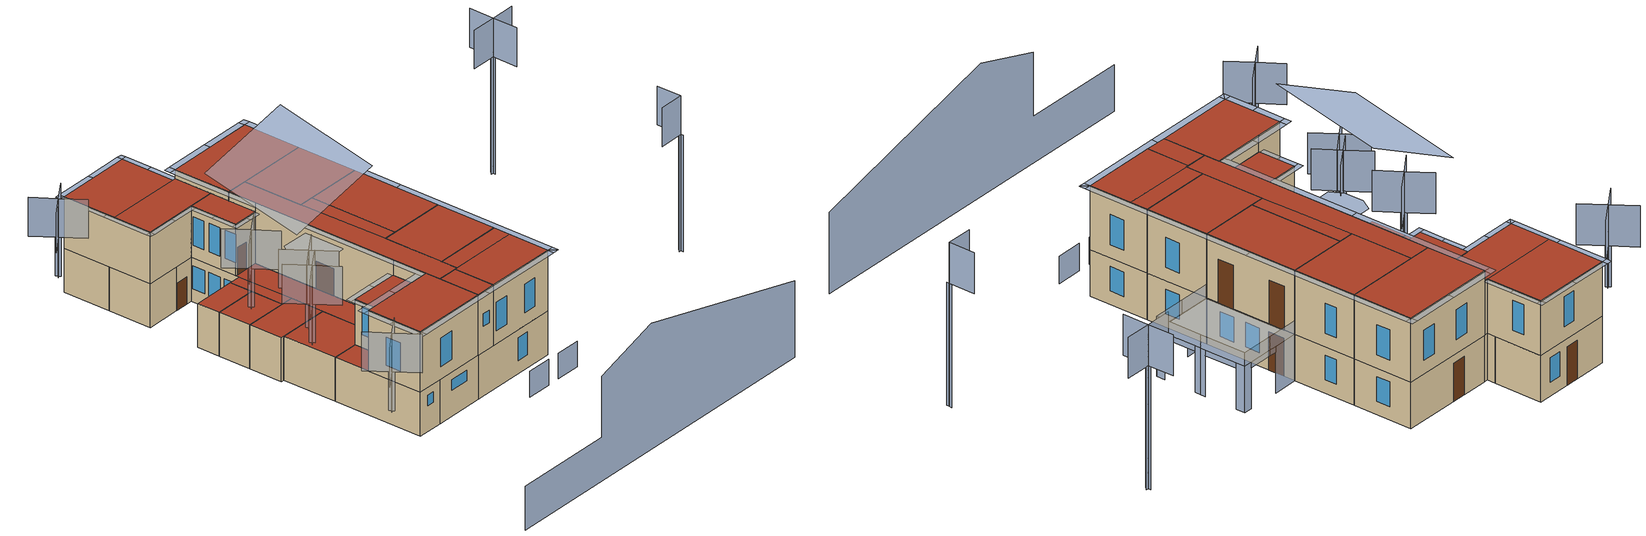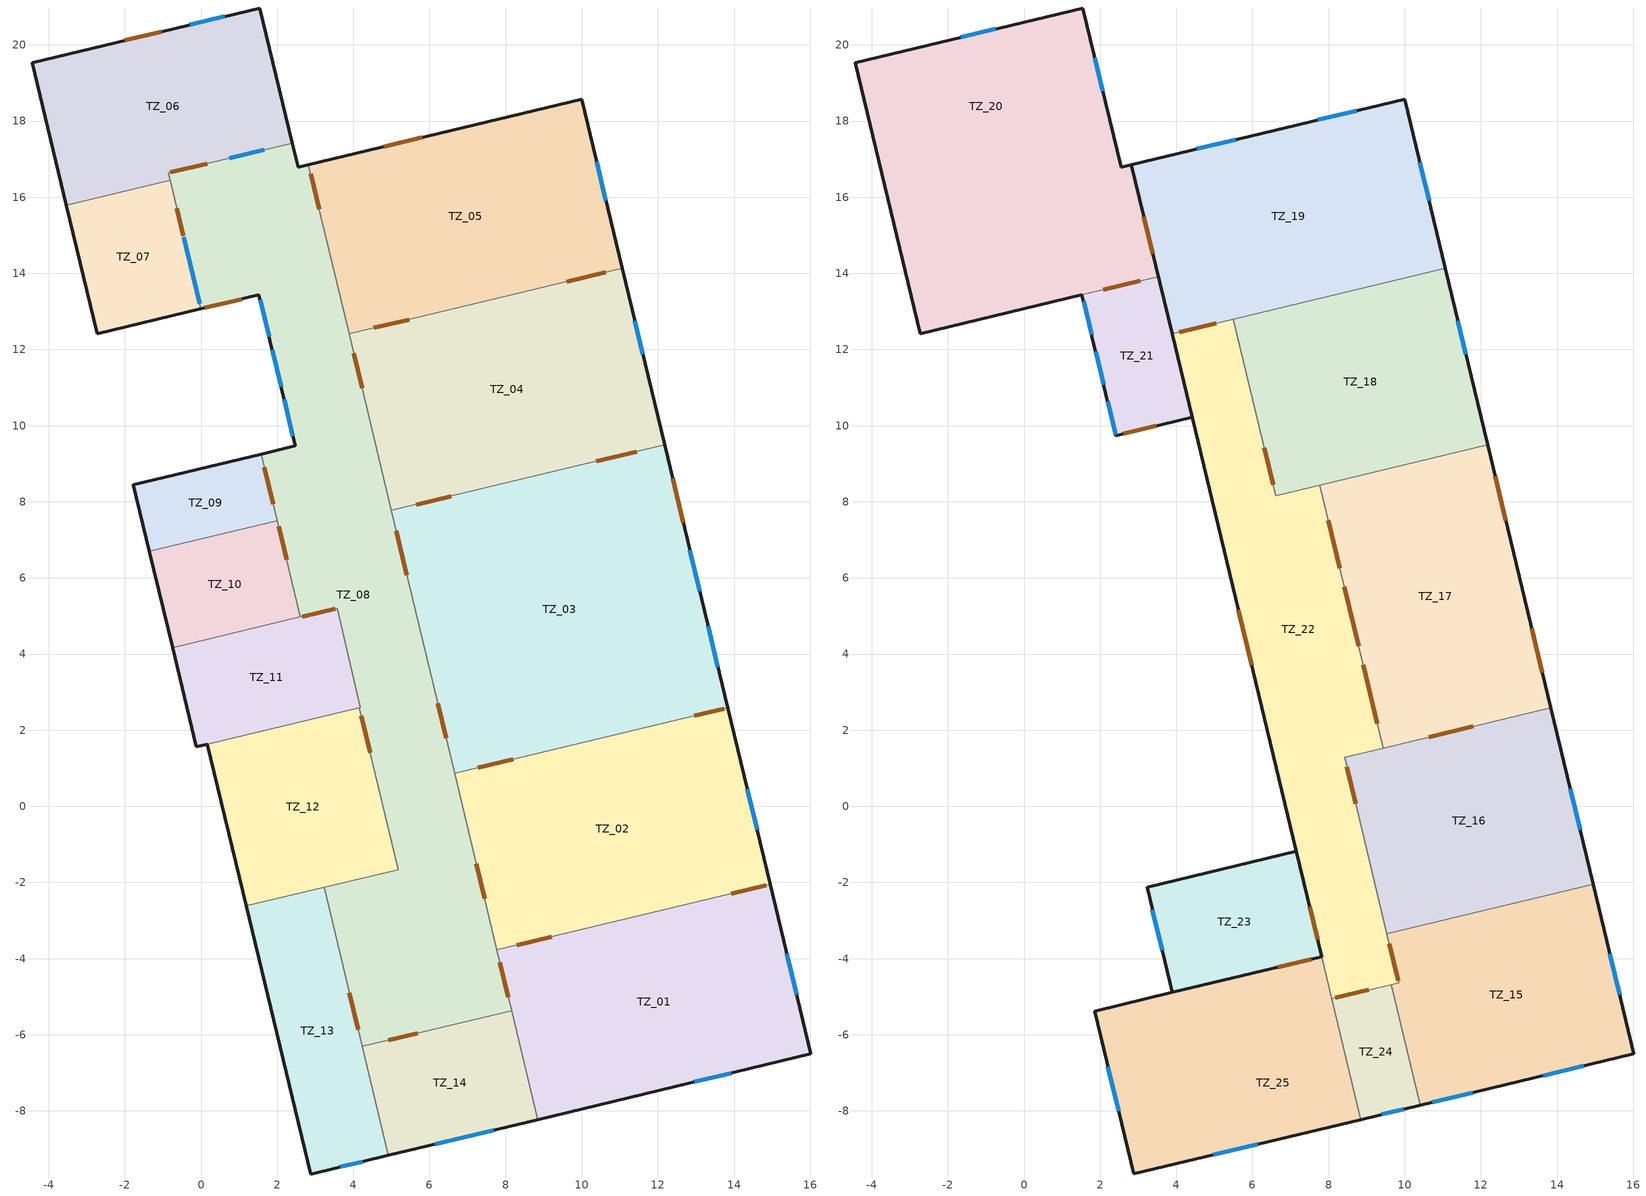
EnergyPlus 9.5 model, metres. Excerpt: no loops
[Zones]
TZ_01
 floor ground (GROUND_FLOOR_SLAB_1): 7.77,-3.77 14.95,-2.05 16.02,-6.5 8.84,-8.23 z0
 wall outside (FACADE): 8.84,-8.23 16.02,-6.5 14.95,-2.05 z0:3.4
 wall to TZ_02 (PARTITION_055M): 14.95,-2.05 7.77,-3.77 z0:3.4
 wall to TZ_14 (PARTITION_TILE_1): 8.15,-5.37 8.84,-8.23 z0:3.4
 wall to TZ_08 (PARTITION_055M): 7.77,-3.77 8.15,-5.37 z0:3.4
 window (VENT_OFFICES): 15.64,-4.95 15.39,-3.88 / 12.95,-7.24 13.93,-7 z1:2.8
 door inside (DOOR): 14.85,-2.07 13.93,-2.29 / 9.21,-3.43 8.29,-3.65 / 7.85,-4.09 8.07,-5.02 z0:2.1
TZ_02
 floor ground (GROUND_FLOOR_SLAB_1): 6.66,0.87 13.83,2.59 14.95,-2.05 7.77,-3.77 z0
 wall outside (FACADE): 14.95,-2.05 13.83,2.59 z0:3.4
 wall to TZ_03 (PARTITION_055M): 13.83,2.59 6.66,0.87 z0:3.4
 wall to TZ_08 (PARTITION_055M): 6.66,0.87 7.77,-3.77 z0:3.4
 window (VENT_OFFICES): 14.6,-0.62 14.35,0.45 z1:2.8
 door inside (DOOR): 8.19,1.24 7.27,1.01 / 13.74,2.57 12.96,2.38 / 7.23,-1.51 7.45,-2.43 z0:2.1
TZ_03
 floor ground (GROUND_FLOOR_SLAB_1): 5,7.77 12.18,9.49 13.83,2.59 6.66,0.87 z0
 wall outside (FACADE): 13.83,2.59 12.18,9.49 z0:3.4
 wall to TZ_04 (PARTITION_055M): 12.18,9.49 5,7.77 z0:3.4
 wall to TZ_08 (PARTITION_055M): 5,7.77 6.66,0.87 z0:3.4
 window (VENT_OFFICES): 13.58,3.66 13.32,4.73 / 13.1,5.65 12.84,6.72 z1:2.8
 door (DOOR): 12.67,7.45 12.39,8.62 z0:2.8
 door inside (DOOR): 6.58,8.15 5.65,7.93 / 11.45,9.32 10.38,9.06 / 6.21,2.71 6.44,1.79 / 5.13,7.24 5.41,6.07 z0:2.1
TZ_04
 floor ground (GROUND_FLOOR_SLAB_1): 3.89,12.41 11.06,14.13 12.18,9.49 5,7.77 z0
 wall outside (FACADE): 12.18,9.49 11.06,14.13 z0:3.4
 wall to TZ_05 (PARTITION_055M): 11.06,14.13 3.89,12.41 z0:3.4
 wall to TZ_08 (PARTITION_055M): 3.89,12.41 5,7.77 z0:3.4
 window (VENT_OFFICES): 11.6,11.88 11.39,12.75 z1:2.8
 door inside (DOOR): 5.46,12.79 4.54,12.56 / 10.63,14.03 9.6,13.78 / 4.01,11.9 4.23,10.98 z0:2.1
TZ_05
 floor ground (GROUND_FLOOR_SLAB_1): 2.82,16.85 10,18.58 11.06,14.13 3.89,12.41 z0
 wall outside (FACADE): 11.06,14.13 10,18.58 2.82,16.85 z0:3.4
 wall to TZ_08 (PARTITION_055M): 2.82,16.85 3.89,12.41 z0:3.4
 window (VENT_OFFICES): 10.64,15.91 10.39,16.93 z1:2.8
 door (DOOR): 5.81,17.57 4.79,17.33 z0:2.8
 door inside (DOOR): 2.88,16.61 3.1,15.69 z0:2.1
TZ_06
 floor ground (GROUND_FLOOR_SLAB_2): -4.44,19.53 1.54,20.97 2.4,17.42 -0.86,16.64 -0.81,16.44 -3.54,15.79 z0
 wall outside (FACADE): 2.4,17.42 1.54,20.97 -4.44,19.53 z0:3.4
 wall to TZ_08 (PARTITION_055M): -0.81,16.44 -0.86,16.64 2.4,17.42 z0:3.4
 wall to TZ_07 (PARTITION_055M): -3.54,15.79 -0.81,16.44 z0:3.4
 wall ground (WALL_TILE): -4.44,19.53 -3.54,15.79 z0:3.4
 window (VENT_OFFICES): 0.63,20.75 -0.3,20.53 z1:2.8
 window inside (VENT_OFFICES): 0.74,17.02 1.67,17.24 z1:2.8
 door (DOOR): -1.03,20.35 -2.01,20.12 z0:2.8
 door inside (DOOR): -0.81,16.65 0.16,16.88 z0:2.1
TZ_07
 floor ground (GROUND_FLOOR_SLAB_2): -3.54,15.79 -0.81,16.44 0,13.07 -2.73,12.41 z0
 wall outside (FACADE): -2.73,12.41 0,13.07 z0:3.4
 wall to TZ_08 (PARTITION_055M): 0,13.07 -0.81,16.44 z0:3.4
 wall ground (WALL_TILE): -3.54,15.79 -2.73,12.41 z0:3.4
 window inside (VENT_OFFICES): -0.04,13.19 -0.46,14.95 z1:2.8
 door inside (DOOR): -0.46,14.98 -0.64,15.71 z0:2.1
TZ_08
 floor ground (GROUND_FLOOR_SLAB_2): 3.23,-2.13 5.18,-1.66 4.16,2.59 4.19,2.6 3.58,5.21 2.61,4.97 1.58,9.25 2.47,9.47 1.52,13.43 0,13.07 -0.86,16.64 2.4,17.42 2.55,16.79 2.82,16.85 8.15,-5.37 4.24,-6.31 z0
 wall outside (FACADE): 2.82,16.85 2.55,16.79 2.4,17.42 / 0,13.07 1.52,13.43 2.47,9.47 1.58,9.25 z0:3.4
 wall to TZ_12 (PARTITION_TILE_1_INVER): 5.18,-1.66 3.23,-2.13 z0:3.4
 wall to TZ_11 (PARTITION_WC_1_INVER): 2.61,4.97 3.58,5.21 4.19,2.6 4.16,2.59 z0:3.4
 wall to TZ_14 (PARTITION_WC_1_INVER): 4.24,-6.31 8.15,-5.37 z0:3.4
 wall to TZ_13 (PARTITION_TILE_1_INVER): 3.23,-2.13 4.24,-6.31 z0:3.4
 wall to TZ_12 (PARTITION_WC_1_INVER): 4.16,2.59 5.18,-1.66 z0:3.4
 wall to TZ_10 (PARTITION_WC_1_INVER): 2,7.5 2.61,4.97 z0:3.4
 wall to TZ_09 (PARTITION_WC_1_INVER): 1.58,9.25 2,7.5 z0:3.4
 window (VENT_OFFICES): 2.18,10.69 2.41,9.72 / 1.87,12 2.1,11.02 / 1.55,13.31 1.79,12.34 z1:2.8
 door (DOOR): 0.09,13.09 1.06,13.33 z0:2.1
 door inside (DOOR): 4.92,-6.14 5.69,-5.96 / 2.66,4.99 3.53,5.2 / 3.9,-4.9 4.13,-5.87 / 4.21,2.38 4.44,1.4 / 2.03,7.36 2.24,6.48 / 1.66,8.91 1.89,7.94 z0:2.1
 roof outside (COURTYARD_SLAB): 4.41,10.22 2.41,9.74 2.47,9.47 3.58,5.21 4.19,2.6 4.16,2.59 5.18,-1.66 7.15,-1.19 z3.4; 3.58,5.21 2.47,9.47 1.58,9.25 2.61,4.97 z3.4
TZ_09
 floor ground (GROUND_FLOOR_SLAB_2): -1.78,8.45 1.58,9.25 2,7.5 -1.35,6.7 z0
 wall outside (FACADE): 1.58,9.25 -1.78,8.45 z0:3.4
 wall to TZ_10 (PARTITION_WC): -1.35,6.7 2,7.5 z0:3.4
 wall ground (WALL_TILE): -1.78,8.45 -1.35,6.7 z0:3.4
 roof outside (COURTYARD_SLAB): 1.58,9.25 -1.78,8.45 -1.35,6.7 2,7.5 z3.4
TZ_10
 floor ground (GROUND_FLOOR_SLAB_2): -1.35,6.7 2,7.5 2.61,4.97 -0.75,4.17 z0
 wall to TZ_11 (PARTITION_WC): -0.75,4.17 2.61,4.97 z0:3.4
 wall ground (WALL_TILE): -1.35,6.7 -0.75,4.17 z0:3.4
 roof outside (COURTYARD_SLAB): 2,7.5 -1.35,6.7 -0.75,4.17 2.61,4.97 z3.4
TZ_11
 floor ground (GROUND_FLOOR_SLAB_2): -0.75,4.17 3.58,5.21 4.19,2.6 -0.12,1.56 z0
 wall ground (WALL_TILE): -0.75,4.17 -0.12,1.56 0.17,1.63 z0:3.4
 wall to TZ_12 (PARTITION_WC): 0.17,1.63 4.16,2.59 z0:3.4
 roof outside (COURTYARD_SLAB): 3.58,5.21 -0.75,4.17 -0.12,1.56 4.19,2.6 z3.4
TZ_12
 floor ground (GROUND_FLOOR_SLAB_2): 0.17,1.63 4.16,2.59 5.18,-1.66 1.19,-2.62 z0
 wall to TZ_13 (PARTITION_WC): 1.19,-2.62 3.23,-2.13 z0:3.4
 wall ground (WALL_TILE): 0.17,1.63 1.19,-2.62 z0:3.4
 roof outside (COURTYARD_SLAB): 4.16,2.59 0.17,1.63 1.19,-2.62 5.18,-1.66 z3.4
TZ_13
 floor ground (GROUND_FLOOR_SLAB_2): 1.19,-2.62 3.23,-2.13 4.92,-9.17 2.88,-9.66 z0
 wall outside (FACADE): 2.88,-9.66 4.92,-9.17 z0:3.4
 wall to TZ_14 (PARTITION_WC): 4.92,-9.17 4.24,-6.31 z0:3.4
 wall ground (WALL_TILE): 1.19,-2.62 2.88,-9.66 z0:3.4
 window (VENT_OFFICES): 3.66,-9.47 4.24,-9.33 z2:2.8
 roof outside (COURTYARD_SLAB): 3.89,-4.89 3.23,-2.13 1.19,-2.62 1.85,-5.38 z3.4
TZ_14
 floor ground (GROUND_FLOOR_SLAB_2): 4.24,-6.31 8.15,-5.37 8.84,-8.23 4.92,-9.17 z0
 wall outside (FACADE): 4.92,-9.17 8.84,-8.23 z0:3.4
 window (VENT_OFFICES): 6.14,-8.87 7.69,-8.5 z2:2.8
TZ_15
 floor to TZ_01 (1_FLOOR_SLAB): 9.64,-4.68 9.84,-4.63 9.53,-3.35 14.95,-2.05 16.02,-6.5 10.41,-7.85 z3.4
 wall outside (FACADE): 10.41,-7.85 16.02,-6.5 14.95,-2.05 z3.4:8.1
 wall to TZ_22 (PARTITION_GYPSUM): 9.53,-3.35 9.84,-4.63 9.64,-4.68 z3.4:8.1
 wall to TZ_16 (PARTITION_055M): 14.95,-2.05 9.53,-3.35 z3.4:8.1
 wall to TZ_24 (PARTITION_TILE_1): 9.64,-4.68 10.41,-7.85 z3.4:8.1
 window (VENT_OFFICES): 15.64,-4.95 15.39,-3.88 / 13.63,-7.07 14.7,-6.82 / 10.72,-7.77 11.79,-7.52 z4.4:6.6
 door inside (DOOR): 9.59,-3.61 9.83,-4.58 z3.4:5.5
 roof outside (ROOF): 15.26,-3.33 14.95,-2.05 9.53,-3.35 9.84,-4.63 z8.1; 15.26,-3.33 9.64,-4.68 10.41,-7.85 16.02,-6.5 z8.1
TZ_16
 floor to TZ_02 (1_FLOOR_SLAB): 8.42,1.29 13.83,2.59 14.95,-2.05 9.53,-3.35 z3.4
 wall outside (FACADE): 14.95,-2.05 13.83,2.59 z3.4:8.1
 wall to TZ_22 (PARTITION_055M): 9.43,1.53 8.42,1.29 z3.4:8.1
 wall to TZ_17 (PARTITION_055M): 13.83,2.59 9.43,1.53 z3.4:8.1
 wall to TZ_22 (PARTITION_GYPSUM): 8.42,1.29 9.53,-3.35 z3.4:8.1
 window (VENT_OFFICES): 14.6,-0.61 14.34,0.46 z4.4:6.6
 door inside (DOOR): 11.79,2.1 10.62,1.82 / 8.48,1.05 8.71,0.07 z3.4:5.5
 roof outside (ROOF): 13.83,2.59 8.42,1.29 9.53,-3.35 14.95,-2.05 z8.1
TZ_17
 floor to TZ_03 (1_FLOOR_SLAB): 7.77,8.44 12.18,9.49 13.83,2.59 9.43,1.53 z3.4
 wall outside (FACADE): 13.83,2.59 12.18,9.49 z3.4:8.1
 wall to TZ_18 (PARTITION_055M): 12.18,9.49 7.77,8.44 z3.4:8.1
 wall to TZ_22 (PARTITION_055M): 7.77,8.44 9.43,1.53 z3.4:8.1
 door (DOOR): 12.65,7.5 12.37,8.67 / 13.61,3.51 13.33,4.68 z3.4:6.6
 door inside (DOOR): 8.9,3.72 9.28,2.16 / 8.41,5.76 8.79,4.21 / 7.99,7.51 8.3,6.25 z3.4:8
 roof outside (ROOF): 12.18,9.49 7.77,8.44 9.43,1.53 13.83,2.59 z8.1
TZ_18
 floor to TZ_04 (1_FLOOR_SLAB): 5.5,12.8 11.06,14.13 12.18,9.49 6.61,8.16 z3.4
 wall outside (FACADE): 12.18,9.49 11.06,14.13 z3.4:8.1
 wall to TZ_19 (PARTITION_055M): 11.06,14.13 5.5,12.8 z3.4:8.1
 wall to TZ_22 (PARTITION_055M): 5.5,12.8 6.61,8.16 7.77,8.44 z3.4:8.1
 window (VENT_OFFICES): 11.6,11.88 11.39,12.75 z4.4:6.6
 door inside (DOOR): 6.31,9.42 6.54,8.45 z3.4:5.5
 roof outside (ROOF): 11.06,14.13 5.5,12.8 6.61,8.16 12.18,9.49 z8.1
TZ_19
 floor to TZ_05 (1_FLOOR_SLAB): 2.82,16.85 10,18.58 11.06,14.13 3.89,12.41 z3.4
 wall outside (FACADE): 11.06,14.13 10,18.58 2.82,16.85 z3.4:8.1; 2.82,16.85 3.89,12.41 z7.4:8.1
 wall to TZ_22 (PARTITION_055M): 3.89,12.41 5.5,12.8 z3.4:8.1
 wall to TZ_21 (PARTITION_GYPSUM): 3.52,13.92 3.89,12.41 z3.4:7.4
 wall to TZ_20 (PARTITION_055M): 2.82,16.85 3.52,13.92 z3.4:7.4
 window (VENT_OFFICES): 10.64,15.9 10.39,16.92 / 5.56,17.51 4.54,17.27 / 8.73,18.27 7.71,18.03 z4.4:6.6
 door inside (DOOR): 4.08,12.46 5.05,12.69 / 3.15,15.49 3.38,14.52 z3.4:5.5
 roof outside (ROOF): 10,18.58 2.82,16.85 3.89,12.41 11.06,14.13 z8.1
TZ_20
 floor to TZ_06 (1_FLOOR_WC): -4.44,19.53 1.54,20.97 2.4,17.42 -0.86,16.64 -0.81,16.44 -3.54,15.79 z3.4
 floor to TZ_07 (1_FLOOR_WC): -3.54,15.79 -0.81,16.44 0,13.07 -2.73,12.41 z3.4
 floor to TZ_08 (1_FLOOR_SLAB): -0.86,16.64 2.4,17.42 2.55,16.79 2.82,16.85 3.52,13.92 0,13.07 z3.4
 wall outside (FACADE): 2.82,16.85 2.55,16.79 1.54,20.97 -4.44,19.53 -2.73,12.41 1.52,13.43 z3.4:7.4
 wall to TZ_21 (PARTITION_GYPSUM): 1.52,13.43 3.52,13.92 z3.4:7.4
 window (VENT_OFFICES): 2.07,18.78 1.86,19.66 / -0.74,20.42 -1.67,20.2 z4.4:6.6
 door inside (DOOR): 2.09,13.57 3.06,13.8 z3.4:5.5
 roof outside (ROOF): 2.82,16.85 -3.43,15.35 -2.73,12.41 3.52,13.92 z7.4; 1.54,20.97 -4.44,19.53 -3.43,15.35 2.55,16.79 z7.4
TZ_21
 floor to TZ_08 (1_FLOOR_SLAB): 1.52,13.43 3.52,13.92 4.41,10.22 2.41,9.74 z3.4
 wall outside (FACADE): 1.52,13.43 2.41,9.74 4.41,10.22 z3.4:7.4
 wall to TZ_22 (PARTITION_GYPSUM): 4.41,10.22 3.89,12.41 z3.4:7.4
 window (VENT_OFFICES): 2.19,10.63 2.4,9.76 / 1.88,11.95 2.09,11.07 / 1.56,13.26 1.77,12.38 z4.4:6.6
 door (DOOR): 2.6,9.79 3.48,10 z3.4:5.5
 roof outside (ROOF): 3.52,13.92 1.52,13.43 2.41,9.74 4.41,10.22 z7.4
TZ_22
 floor to TZ_04 (1_FLOOR_SLAB): 3.89,12.41 5.5,12.8 6.61,8.16 5,7.77 z3.4
 floor to TZ_03 (1_FLOOR_SLAB): 5,7.77 7.77,8.44 9.43,1.53 6.66,0.87 z3.4
 floor to TZ_02 (1_FLOOR_SLAB): 6.66,0.87 8.42,1.29 9.53,-3.35 7.77,-3.77 z3.4
 floor to TZ_01 (1_FLOOR_SLAB): 7.77,-3.77 9.53,-3.35 9.84,-4.63 8.08,-5.06 z3.4
 wall outside (FACADE): 7.15,-1.19 7.81,-3.95 z6.9:8.1; 3.89,12.41 4.41,10.22 z7.4:8.1; 4.41,10.22 7.15,-1.19 z3.4:8.1
 wall to TZ_24 (PARTITION_TILE_1): 8.08,-5.06 9.64,-4.68 z3.4:8.1
 wall to TZ_25 (PARTITION_055M): 7.81,-3.95 8.08,-5.06 z3.4:8.1
 wall to TZ_23 (PARTITION_055M): 7.15,-1.19 7.81,-3.95 z3.4:6.9
 door inside (DOOR): 8.18,-5.03 9.05,-4.82 / 7.5,-2.63 7.71,-3.51 z3.4:5.5
 door (DOOR): 5.63,5.16 5.98,3.71 z3.4:5.5
 roof outside (ROOF): 8.42,1.29 6.61,8.16 5.5,12.8 3.89,12.41 8.08,-5.06 9.84,-4.63 z8.1; 7.77,8.44 6.61,8.16 8.42,1.29 9.43,1.53 z8.1
TZ_23
 floor to TZ_08 (1_FLOOR_SLAB): 3.23,-2.13 7.15,-1.19 7.81,-3.95 3.89,-4.89 z3.4
 wall outside (PARTITION_GYPSUM): 7.15,-1.19 3.23,-2.13 3.89,-4.89 z3.4:6.9
 wall to TZ_25 (PARTITION_GYPSUM): 3.89,-4.89 7.81,-3.95 z3.4:6.9
 window (VENT_OFFICES): 3.37,-2.71 3.63,-3.78 z4.4:6.6
 door inside (DOOR): 6.67,-4.22 7.54,-4.01 z3.4:5.5
 roof outside (ROOF): 7.15,-1.19 3.23,-2.13 3.89,-4.89 7.81,-3.95 z6.9
TZ_24
 floor to TZ_01 (1_FLOOR_SLAB): 8.08,-5.06 9.64,-4.68 10.41,-7.85 8.84,-8.23 z3.4
 wall outside (FACADE): 8.84,-8.23 10.41,-7.85 z3.4:8.1
 wall to TZ_25 (PARTITION_055M): 8.08,-5.06 8.84,-8.23 z3.4:8.1
 window (VENT_OFFICES): 9.39,-8.09 9.98,-7.95 z5.4:6.35
 roof outside (ROOF): 9.64,-4.68 8.08,-5.06 8.84,-8.23 10.41,-7.85 z8.1
TZ_25
 floor to TZ_08 (1_FLOOR_SLAB): 3.89,-4.89 7.81,-3.95 8.15,-5.37 4.24,-6.31 z3.4
 floor to TZ_13 (1_FLOOR_SLAB): 1.85,-5.38 3.89,-4.89 4.92,-9.17 2.88,-9.66 z3.4
 floor to TZ_14 (1_FLOOR_SLAB): 4.24,-6.31 8.15,-5.37 8.84,-8.23 4.92,-9.17 z3.4
 wall outside (FACADE): 3.89,-4.89 1.85,-5.38 2.88,-9.66 8.84,-8.23 z3.4:8.1; 7.81,-3.95 3.89,-4.89 z6.9:8.1
 window (VENT_OFFICES): 4.97,-9.15 6.14,-8.87 / 2.2,-6.84 2.48,-8 z4.4:6.6
 roof outside (ROOF): 7.81,-3.95 1.85,-5.38 2.88,-9.66 8.84,-8.23 z8.1
shading: 13.83,2.59 16.26,3.17 / 12.18,9.49 14.61,10.08 / 14.61,10.08 17.04,10.66 / 16.26,3.17 18.7,3.76 / 18.7,3.76 17.87,7.21 / 17.87,7.21 17.04,10.66 z3.4:4.4; 13.83,2.59 15.68,3.03 / 18.06,3.6 18.7,3.76 / 18.7,3.76 18.54,4.39 / 17.97,6.79 17.87,7.21 / 17.87,7.21 17.78,7.57 / 17.2,9.98 17.04,10.66 / 16.41,10.51 17.04,10.66 / 12.18,9.49 14.02,9.94 z0:3.4; 15.68,3.03 16.26,3.17 / 16.26,3.17 18.06,3.6 / 18.54,4.39 17.97,6.79 / 17.78,7.57 17.2,9.98 / 14.02,9.94 14.61,10.08 / 14.61,10.08 16.41,10.51 z3:3.4; -7.07,16.78 -6.93,16.93 / -7.08,17.06 -6.93,16.93 / -6.93,16.93 -6.8,17.08 / -6.93,16.93 -6.79,16.79 / -0.17,-10.51 -0.04,-10.36 / -0.19,-10.22 -0.04,-10.36 / -0.04,-10.36 0.1,-10.21 / -0.04,-10.36 0.11,-10.49 / 0.59,5.74 0.72,5.89 / 0.57,6.02 0.72,5.89 / 0.72,5.89 0.86,6.04 / 0.72,5.89 0.87,5.75 / 2,1.32 2.13,1.47 / 1.98,1.61 2.13,1.47 / 2.13,1.47 2.27,1.62 / 2.13,1.47 2.28,1.34 / 0.98,-0.37 1.12,-0.22 / 0.97,-0.09 1.12,-0.22 / 1.12,-0.22 1.25,-0.07 / 1.12,-0.22 1.27,-0.36 z3.4:6.4; -8.27,15.44 -6.93,16.93 / -8.42,18.27 -6.93,16.93 / -6.93,16.93 -5.6,18.41 / -6.93,16.93 -5.45,15.59 / -1.38,-11.84 -0.04,-10.36 / -1.52,-9.02 -0.04,-10.36 / -0.04,-10.36 1.3,-8.87 / -0.04,-10.36 1.45,-11.69 / -0.61,4.4 0.72,5.89 / -0.76,7.23 0.72,5.89 / 0.72,5.89 2.06,7.37 / 0.72,5.89 2.21,4.55 / 0.8,-0.01 2.13,1.47 / 0.65,2.81 2.13,1.47 / 2.13,1.47 3.47,2.96 / 2.13,1.47 3.62,0.13 / -0.22,-1.71 1.12,-0.22 / -0.37,1.11 1.12,-0.22 / 1.12,-0.22 2.46,1.26 / 1.12,-0.22 2.61,-1.56 z6.4:9.4; 31.27,-1.49 31.22,-1.3 / 31.22,-1.3 31.18,-1.1 / 31.22,-1.3 31.03,-1.35 / 27.53,14.06 27.49,14.26 / 27.68,14.31 27.49,14.26 / 27.49,14.26 27.44,14.45 / 27.49,14.26 27.29,14.21 z0:9; 31.22,-1.3 29.28,-1.77 / 31.22,-1.3 30.76,0.65 / 27.95,12.31 27.49,14.26 / 29.43,14.73 27.49,14.26 / 27.49,14.26 25.54,13.79 / 27.49,14.26 27.02,16.2 z9:12; 14.66,-9.4 16.6,-8.93 / 11.74,-10.1 13.68,-9.63 z0:2; 9.45,-8.08 2.88,-9.66 3,-10.14 9.56,-8.57 z8.1; 16.02,-6.5 9.45,-8.08 9.56,-8.57 16.13,-6.99 z8.1; 1.74,-4.89 1.25,-5.01 1.37,-5.49 1.85,-5.38 z8.1; 2.88,-9.66 2.39,-9.77 2.51,-10.26 z8.1; 2.88,-9.66 2.51,-10.26 3,-10.14 z8.1; 2.43,18.97 2.05,18.88 2.55,16.79 2.94,16.88 z7.4; 1.93,21.06 1.54,20.97 2.05,18.88 2.43,18.97 z7.4; 1.45,21.36 -1.54,20.64 -1.45,20.25 1.54,20.97 z7.4; -1.54,20.64 -4.53,19.92 -4.44,19.53 -1.45,20.25 z7.4; 1.84,21.45 1.45,21.36 1.54,20.97 1.93,21.06 z7.4; -4.44,19.53 -4.83,19.44 -3.97,15.88 -3.58,15.97 z7.4; -3.58,15.97 -3.97,15.88 -3.12,12.32 -2.73,12.41 z7.4; -4.53,19.92 -4.92,19.83 -4.83,19.44 -4.44,19.53 z7.4; -0.6,12.92 -2.73,12.41 -2.63,12.03 -0.51,12.54 z7.4; 1.52,13.43 -0.6,12.92 -0.51,12.54 1.62,13.05 z7.4; -2.73,12.41 -3.12,12.32 -3.02,11.93 z7.4; -2.73,12.41 -3.02,11.93 -2.63,12.03 z7.4; 2.01,11.39 1.62,11.3 2.02,9.65 2.41,9.74 z7.4; 1.62,13.05 1.23,12.95 1.62,11.3 2.01,11.39 z7.4; 4.41,10.22 3.41,9.98 3.5,9.59 4.51,9.83 z7.4; 3.41,9.98 2.02,9.65 2.11,9.26 3.5,9.59 z7.4; 13.49,6.15 13.01,6.04 16.02,-6.5 16.5,-6.39 z8.1; 10.48,18.69 10,18.58 13.01,6.04 13.49,6.15 z8.1; 5.1,-1.27 2.75,-1.83 2.84,-2.22 5.19,-1.66 z6.9; 3.56,-3.5 3.17,-3.59 3.51,-4.98 3.89,-4.89 z6.9; 3.23,-2.13 2.84,-2.22 3.17,-3.59 3.56,-3.5 z6.9; 7.06,-0.8 5.1,-1.27 5.19,-1.66 7.15,-1.19 z6.9; 17.04,10.66 12.18,9.49 13.83,2.59 18.7,3.76 z3.4; 16.62,-6.87 16.02,-6.5 16.13,-6.99 z8.1; 16.5,-6.39 16.02,-6.5 16.62,-6.87 z8.1; 5.42,6.02 3.19,5.49 2.87,4.5 3.22,3.05 3.95,2.32 6.18,2.85 z7.4; 9.88,19.06 6.29,18.2 6.41,17.71 10,18.58 z8.1; 6.29,18.2 2.7,17.34 2.82,16.85 6.41,17.71 z8.1; 13.97,-20.36,9.75 8.89,-21.58,8.1 8.89,-21.58,3.4 1,-23.48,3.4 1,-23.48,0 28.77,-16.81,0 28.77,-16.81,5.94; 10.37,19.18 9.88,19.06 10,18.58 10.48,18.69 z8.1; 2.82,16.85 2.33,16.74 4.83,6.34 5.32,6.45 z8.1; 5.32,6.45 4.83,6.34 7.33,-4.06 7.81,-3.95 z8.1; 2.7,17.34 2.22,17.22 2.33,16.74 2.82,16.85 z8.1; 4.47,-4.23 1.74,-4.89 1.85,-5.38 4.59,-4.72 z8.1; 7.21,-3.58 4.47,-4.23 4.59,-4.72 7.33,-4.06 z8.1; 1.85,-5.38 1.37,-5.49 1.88,-7.63 2.37,-7.52 z8.1; 2.37,-7.52 1.88,-7.63 2.39,-9.77 2.88,-9.66 z8.1; 0,0,12.1 0,10,12.1 6.32,10,15.1 6.32,0,15.1
[Building]
Building: North Axis {deg}=358.194; Terrain=Suburbs; Loads Convergence Tolerance Value {W}=0.04; Temperature Convergence Tolerance Value {deltaC}=0.4; Solar Distribution=FullExterior; Maximum Number of Warmup Days=25; Minimum Number of Warmup Days=6
[Site:Location]
Ntua Greece GRC NTUA_data WMO#=167160: Latitude {deg}=38.1655; Longitude {deg}=24.0113; Time Zone {hr}=2.5; Elevation {m}=26
[SizingPeriod:DesignDay] Day of Month=15; Humidity Condition Type=WetBulb; Barometric Pressure {Pa}=100953.1; Wind Direction {deg}=0; Rain Indicator=No; Snow Indicator=No
Name | Month | Day Type | Maximum Dry-Bulb Temperature {C} | Daily Dry-Bulb Temperature Range {deltaC} | Wetbulb or DewPoint at Maximum Dry-Bulb {C} | Wind Speed {m/s} | Daylight Saving Time Indicator | Solar Model Indicator | Sky Clearness
Summer Design Day in Untitled (01-01:31-12) Jul | 7 | SummerDesignDay | 40.8 | 11.8 | 22.5 | 0 | Yes | ASHRAEClearSky | 0.98
Summer Design Day in Untitled (01-01:31-12) Aug | 8 | SummerDesignDay | 38.2 | 11.2 | 21.3 | 0 | Yes | ASHRAEClearSky | 0.98
Summer Design Day in Untitled (01-01:31-12) Sep | 9 | SummerDesignDay | 35.1 | 11 | 20 | 0 | Yes | ASHRAEClearSky | 0.98
Winter Design Day in Untitled (01-01:31-12) | 1 | WinterDesignDay | 0.8 | 0 | 0.8 | 12.9 | No |  | 0
[Site:GroundTemperature:BuildingSurface]
15.107, 14.508, 15.491, 16.677, 19.883, 24.864, 26.752, 27.902, 25.509, 24.479, 16.629, 16.037
[Site:GroundTemperature:FCfactorMethod]
9.73, 11.26, 14.24, 17.06, 22.41, 25.22, 25.99, 24.57, 21.27, 17.17, 13.13, 10.46
[Site:GroundTemperature:Shallow]
14, 14, 14, 14, 14, 14, 14, 14, 14, 14, 14, 14
[Site:GroundTemperature:Deep]
14, 14, 14, 14, 14, 14, 14, 14, 14, 14, 14, 14
[Site:GroundReflectance]
0.2, 0.2, 0.2, 0.2, 0.2, 0.2, 0.2, 0.2, 0.2, 0.2, 0.2, 0.2
[Site:GroundReflectance:SnowModifier]
2, 2
[Material] Thermal Absorptance=0.9
Name | Roughness | Thickness {m} | Conductivity {W/m-K} | Density {kg/m3} | Specific Heat {J/kg-K} | Solar Absorptance | Visible Absorptance
CEMENT_MORTAR_0025M | Rough | 0.025 | 1.3 | 1900 | 1000 | 0.7 | 0.7
CEMENT_MORTAR_010M | Rough | 0.1 | 1.3 | 1900 | 1000 | 0.7 | 0.7
CEMENT_TILE_0015 | Rough | 0.015 | 1.3 | 1900 | 1000 | 0.7 | 0.7
CERAMIC_TILE_0008M | VerySmooth | 0.008 | 1.3 | 2300 | 840 | 0.7 | 0.7
CERAMIC_TILE_ROOF | Smooth | 0.015 | 1 | 2000 | 800 | 0.7 | 0.7
GEOTEXTILE_0003M | Smooth | 0.003 | 0.25 | 1200 | 1800 | 0.7 | 0.7
GYPSUM_BOAR_0018M | Smooth | 0.018 | 0.25 | 1000 | 1000 | 0.7 | 0.7
GYPSUM_BOAR_002M | Smooth | 0.02 | 0.25 | 1000 | 1000 | 0.7 | 0.7
INSULATION_003M | Smooth | 0.03 | 0.04 | 0.1 | 1000 | 0.7 | 0.7
INSULATION_006M | Smooth | 0.06 | 0.04 | 0.1 | 1000 | 0.7 | 0.7
LIMESTONE_SCHIST_055M | VerySmooth | 0.55 | 2 | 2500 | 1000 | 0.7 | 0.7
LIMESTONE_SCHIST_070M | VerySmooth | 0.7 | 2 | 2500 | 1000 | 0.7 | 0.7
MARBLE_TILE_0025 | VerySmooth | 0.025 | 3.5 | 2700 | 1000 | 0.7 | 0.7
WOODEN_PLANKING_005M | Smooth | 0.05 | 0.18 | 700 | 1600 | 0.7 | 0.7
WOOD_DOOR | Smooth | 0.03 | 0.18 | 700 | 1600 | 0.7 | 0.7
MAT_INTERNAL_MASS_TZ | Rough | 0.1 | 1.4 | 2100 | 840 | 0.6 | 0.6
[Material:AirGap]
Name | Thermal Resistance {m2-K/W}
AIR_GAP_002M | 0.17
AIR_GAP_024M; AIR_GAP_112M; AIR_GAP_ROOF_150M; AIR_GAP_ROOF_1_006M | 0.16
[WindowMaterial:SimpleGlazingSystem]
VENT_OFFICES: U-Factor {W/m2-K}=2.719; Solar Heat Gain Coefficient=0.661; Visible Transmittance=0.9
[Construction]
1_FLOOR_SLAB: WOODEN_PLANKING_005M, INSULATION_003M, AIR_GAP_024M, GYPSUM_BOAR_0018M
1_FLOOR_WC: CEMENT_TILE_0015, CEMENT_MORTAR_010M, INSULATION_003M, AIR_GAP_024M, GYPSUM_BOAR_0018M
COURTYARD_SLAB: MARBLE_TILE_0025, CEMENT_MORTAR_010M, GEOTEXTILE_0003M
DOOR: WOOD_DOOR
FACADE: CEMENT_MORTAR_0025M, LIMESTONE_SCHIST_070M, CEMENT_MORTAR_0025M
GROUND_FLOOR_SLAB_1: WOODEN_PLANKING_005M, AIR_GAP_112M, GEOTEXTILE_0003M
GROUND_FLOOR_SLAB_2: CEMENT_TILE_0015, CEMENT_MORTAR_010M, GEOTEXTILE_0003M
PARTITION_055M: CEMENT_MORTAR_0025M, LIMESTONE_SCHIST_055M, CEMENT_MORTAR_0025M
PARTITION_GYPSUM: CEMENT_MORTAR_0025M, GYPSUM_BOAR_0018M, GYPSUM_BOAR_0018M, AIR_GAP_002M, GYPSUM_BOAR_0018M, GYPSUM_BOAR_0018M, CEMENT_MORTAR_0025M
PARTITION_TILE_1: CEMENT_MORTAR_0025M, LIMESTONE_SCHIST_055M, CEMENT_MORTAR_0025M, CERAMIC_TILE_0008M
PARTITION_TILE_1_INVER: CERAMIC_TILE_0008M, CEMENT_MORTAR_0025M, LIMESTONE_SCHIST_055M, CEMENT_MORTAR_0025M
PARTITION_WC: CERAMIC_TILE_0008M, GYPSUM_BOAR_002M, GYPSUM_BOAR_002M, AIR_GAP_002M, GYPSUM_BOAR_002M, GYPSUM_BOAR_002M, CERAMIC_TILE_0008M
PARTITION_WC_1_INVER: CERAMIC_TILE_0008M, GYPSUM_BOAR_002M, GYPSUM_BOAR_002M, AIR_GAP_002M, GYPSUM_BOAR_002M, GYPSUM_BOAR_002M
ROOF: CERAMIC_TILE_ROOF, GEOTEXTILE_0003M, AIR_GAP_ROOF_1_006M, INSULATION_006M, AIR_GAP_ROOF_150M, GYPSUM_BOAR_0018M
VENT_OFFICES: VENT_OFFICES
WALL_TILE: LIMESTONE_SCHIST_070M, CEMENT_MORTAR_0025M, CERAMIC_TILE_0008M
CONSTR_INTERNAL_MASS_TZ: MAT_INTERNAL_MASS_TZ
[Zone]
TZ_01; TZ_02; TZ_03; TZ_04; TZ_05; TZ_06; TZ_07; TZ_08; TZ_09; TZ_10; TZ_11; TZ_12; TZ_13; TZ_14; TZ_15; TZ_16; TZ_17; TZ_18; TZ_19; TZ_20; TZ_21; TZ_22; TZ_23; TZ_24; TZ_25
[InternalMass] Construction=CONSTR_INTERNAL_MASS_TZ
Name | Zone or ZoneList | Surface Area {m2}
MASS_TZ1 | TZ_01 | 1
MASS_TZ2 | TZ_02 | 1
MASS_TZ3 | TZ_03 | 1
MASS_TZ4 | TZ_04 | 1
MASS_TZ5 | TZ_05 | 1
MASS_TZ6 | TZ_06 | 1
MASS_TZ7 | TZ_07 | 1
MASS_TZ8 | TZ_08 | 1
MASS_TZ9 | TZ_09 | 1
MASS_TZ10 | TZ_10 | 1
MASS_TZ11 | TZ_11 | 1
MASS_TZ12 | TZ_12 | 1
MASS_TZ13 | TZ_13 | 1
MASS_TZ14 | TZ_14 | 1
MASS_TZ15 | TZ_15 | 1
MASS_TZ16 | TZ_16 | 1
MASS_TZ17 | TZ_17 | 1
MASS_TZ18 | TZ_18 | 1
MASS_TZ19 | TZ_19 | 1
MASS_TZ20 | TZ_20 | 1
MASS_TZ21 | TZ_21 | 1
MASS_TZ22 | TZ_22 | 1
MASS_TZ23 | TZ_23 | 65
MASS_TZ24 | TZ_24 | 1
MASS_TZ25 | TZ_25 | 1
[ZoneInfiltration:EffectiveLeakageArea] Schedule=On; Stack Coefficient=0.000435; Wind Coefficient=0.000382
Name | Zone | Effective Air Leakage Area {cm2}
INFILTR_TZ1 | TZ_01 | 75
INFILTR_TZ2 | TZ_02 | 0.001
INFILTR_TZ3 | TZ_03 | 0.001
INFILTR_TZ4 | TZ_04 | 0.001
INFILTR_TZ5 | TZ_05 | 250
INFILTR_TZ6 | TZ_06 | 0.001
INFILTR_TZ7 | TZ_07 | 0.001
INFILTR_TZ8 | TZ_08 | 0.001
INFILTR_TZ9 | TZ_09 | 0.001
INFILTR_TZ10 | TZ_10 | 0.001
INFILTR_TZ11 | TZ_11 | 0.001
INFILTR_TZ12 | TZ_12 | 0.001
INFILTR_TZ13 | TZ_13 | 0.001
INFILTR_TZ14 | TZ_14 | 0.001
INFILTR_TZ15 | TZ_15 | 500
INFILTR_TZ16 | TZ_16 | 350
INFILTR_TZ17 | TZ_17 | 500
INFILTR_TZ18 | TZ_18 | 350
INFILTR_TZ19 | TZ_19 | 500
INFILTR_TZ20 | TZ_20 | 500
INFILTR_TZ21 | TZ_21 | 0.001
INFILTR_TZ22 | TZ_22 | 0.001
INFILTR_TZ23 | TZ_23 | 250
INFILTR_TZ24 | TZ_24 | 100
INFILTR_TZ25 | TZ_25 | 400
[Generator:Photovoltaic]
PVpanels: Surface=Pv_surface; Module Performance=15percentEffPVh83Area; Heat Transfer Integration Mode=Decoupled; Number of Series Strings in Parallel=14; Number of Modules in Series=3
[PhotovoltaicPerformance:Simple]
15percentEffPVh83Area: Fraction of Surface Area with Active Solar Cells=0.83; Conversion Efficiency Input Mode=Fixed; Value for Cell Efficiency if Fixed=0.158
[ElectricLoadCenter:Generators]
Generator List: Generator 1=PVpanels; Generator 1 Rated Electric Power Output {W}=10750; Generator 1 Availability Schedule=On 24/7
[ElectricLoadCenter:Distribution]
PV Electric Load Center: Generator List=Generator List; Generator Operation Scheme Type=Baseload; Generator Demand Limit Scheme Purchased Electric Demand Limit {W}=0; Electrical Buss Type=AlternatingCurrent
[ZoneControl:Thermostat] Control Type Schedule=Zone Control Type Sched HTG_and_CLG
Name | Zone or ZoneList | Control 1
TZ_08 Thermostat | TZ_08 | TZ_08 Dual SP
TZ_09 Thermostat | TZ_09 | TZ_09 Dual SP
TZ_10 Thermostat | TZ_10 | TZ_10 Dual SP
TZ_11 Thermostat | TZ_11 | TZ_11 Dual SP
TZ_12 Thermostat | TZ_12 | TZ_12 Dual SP
TZ_13 Thermostat | TZ_13 | TZ_13 Dual SP
TZ_14 Thermostat | TZ_14 | TZ_14 Dual SP
TZ_21 Thermostat | TZ_21 | TZ_21 Dual SP
TZ_22 Thermostat | TZ_22 | TZ_22 Dual SP
TZ_23 Thermostat | TZ_23 | TZ_23 Dual SP
TZ_24 Thermostat | TZ_24 | TZ_24 Dual SP
[ThermostatSetpoint:DualSetpoint] Heating Setpoint Temperature Schedule=HTG_Setpoint; Cooling Setpoint Temperature Schedule=CLG_Setpoint
TZ_08 Dual SP; TZ_09 Dual SP; TZ_10 Dual SP; TZ_11 Dual SP; TZ_12 Dual SP; TZ_13 Dual SP; TZ_14 Dual SP; TZ_21 Dual SP; TZ_22 Dual SP; TZ_23 Dual SP; TZ_24 Dual SP
[ExternalInterface:FunctionalMockupUnitExport:To:Schedule]
Name | Schedule | FMU Variable | Initial Value
 | TZ_01_Setpoint | Z01_T_Thermostat_sp | 20
 | TZ_02_Setpoint | Z02_T_Thermostat_sp | 20
 | TZ_03_Setpoint | Z03_T_Thermostat_sp | 20
 | TZ_16_Setpoint | Z16_T_Thermostat_sp | 20
 | TZ_15_Setpoint | Z15_T_Thermostat_sp | 20
 | TZ_25_Setpoint | Z25_T_Thermostat_sp | 20
 | TZ_17_Setpoint | Z17_T_Thermostat_sp | 20
 | TZ_04_Setpoint | Z04_T_Thermostat_sp | 20
 | TZ_05_Setpoint | Z05_T_Thermostat_sp | 20
 | heating_onoff_sp | Bd_Heating_onoff_sp | 1
 | cooling_onoff_sp | Bd_Cooling_onoff_sp | 1
 | TZ_06_Setpoint | Z06_T_Thermostat_sp | 20
 | TZ_07_Setpoint | Z07_T_Thermostat_sp | 20
 | TZ_18_Setpoint | Z18_T_Thermostat_sp | 20
 | TZ_19_Setpoint | Z19_T_Thermostat_sp | 20
 | TZ_20_Setpoint | Z20_T_Thermostat_sp | 20
[ZoneHVAC:IdealLoadsAirSystem] Availability Schedule=Off; Maximum Heating Supply Air Temperature {C}=50; Minimum Cooling Supply Air Temperature {C}=0; Maximum Heating Supply Air Humidity Ratio {kgWater/kgDryAir}=0.0156; Minimum Cooling Supply Air Humidity Ratio {kgWater/kgDryAir}=0.0077; Heating Limit=NoLimit; Maximum Heating Air Flow Rate {m3/s}=autosize; Cooling Limit=NoLimit; Maximum Cooling Air Flow Rate {m3/s}=autosize; Dehumidification Control Type=ConstantSensibleHeatRatio; Humidification Control Type=ConstantSupplyHumidityRatio
TZ_08 Ideal Loads Air System; TZ_09 Ideal Loads Air System; TZ_10 Ideal Loads Air System; TZ_11 Ideal Loads Air System; TZ_12 Ideal Loads Air System; TZ_13 Ideal Loads Air System; TZ_14 Ideal Loads Air System; TZ_21 Ideal Loads Air System; TZ_22 Ideal Loads Air System; TZ_23 Ideal Loads Air System; TZ_24 Ideal Loads Air System
[Zone equipment]
TZ_08: TZ_08 Ideal Loads Air System
TZ_09: TZ_09 Ideal Loads Air System
TZ_10: TZ_10 Ideal Loads Air System
TZ_11: TZ_11 Ideal Loads Air System
TZ_12: TZ_12 Ideal Loads Air System
TZ_13: TZ_13 Ideal Loads Air System
TZ_14: TZ_14 Ideal Loads Air System
TZ_21: TZ_21 Ideal Loads Air System
TZ_22: TZ_22 Ideal Loads Air System
TZ_23: TZ_23 Ideal Loads Air System
TZ_24: TZ_24 Ideal Loads Air System
[AvailabilityManager:Scheduled]
Name | Schedule
HW Boiler Loop Availability | heating_onoff_sp
CHW Chiller Loop Availability | cooling_onoff_sp
[SetpointManager:Scheduled] Control Variable=Temperature
Name | Schedule | Setpoint Node or NodeList
HW Boiler Loop Setpoint Manager | _HW flow setpoint temp: Always 70.0 C | HW Boiler Loop Setpoint Manager Node List
CHW Chiller Loop Setpoint Manager | _CHW flow setpoint temp: Always 7.0 C | CHW Chiller Loop Setpoint Manager Node List
[ExternalInterface:FunctionalMockupUnitExport:From:Variable]
Name | Output:Variable Index Key | Output:Variable | FMU Variable
 | Whole Building | Facility Total HVAC Electricity Demand Rate | Fa_Pw_HVAC
 | Whole Building | Facility Total Building Electricity Demand Rate | Bd_Pw_All
 | Whole Building | Facility Total Electricity Demand Rate | Fa_Pw_All
 | Whole Building | Facility Total Produced Electricity Rate | Fa_Pw_PV
 | Environment | Site Outdoor Air Drybulb Temperature | Ext_T
 | Environment | Site Direct Solar Radiation Rate per Area | Ext_Irr
 | EMS | FC_01sig | Z01_Fl_Fan_sp_out
 | EMS | FC_02sig | Z02_Fl_Fan_sp_out
 | EMS | FC_03sig | Z03_Fl_Fan_sp_out
 | EMS | FC_03_1_sig | Z03_Fl_Fan1_sp_out
 | EMS | FC_04sig | Z04_Fl_Fan_sp_out
 | EMS | FC_05sig | Z05_Fl_Fan_sp_out
 | EMS | FC_06sig | Z06_Fl_Fan_sp_out
 | EMS | FC_07sig | Z07_Fl_Fan_sp_out
 | EMS | FC_15sig | Z15_Fl_Fan_sp_out
 | EMS | FC_16sig | Z16_Fl_Fan_sp_out
 | EMS | FC_17sig | Z17_Fl_Fan_sp_out
 | EMS | FC_17_1_sig | Z17_Fl_Fan1_sp_out
 | EMS | FC_18sig | Z18_Fl_Fan_sp_out
 | EMS | FC_19sig | Z19_Fl_Fan_sp_out
 | EMS | FC_19_1_sig | Z19_Fl_Fan1_sp_out
 | EMS | FC_20sig | Z20_Fl_Fan_sp_out
 | EMS | FC_20_1_sig | Z20_Fl_Fan1_sp_out
 | EMS | FC_25sig | Z25_Fl_Fan_sp_out
 | EMS | FC_25_1_sig | Z25_Fl_Fan1_sp_out
[EnergyManagementSystem:Sensor] Output:Variable or Output:Meter=Schedule Value
Name | Output:Variable or Output:Meter Index Key
Heating_onoff | heating_onoff_sp
Cooling_onoff | cooling_onoff_sp
[EnergyManagementSystem:GlobalVariable]
FanFC_TZ01signal; FanFC_TZ02signal; FanFC_TZ03signal; FanFC_TZ03_1_signal; FanFC_TZ04signal; FanFC_TZ05signal; FanFC_TZ06signal; FanFC_TZ07signal; FanFC_TZ15signal; FanFC_TZ16signal; FanFC_TZ17signal; FanFC_TZ17_1_signal; FanFC_TZ18signal; FanFC_TZ19signal; FanFC_TZ19_1_signal; FanFC_TZ20signal; FanFC_TZ20_1_signal; FanFC_TZ25signal; FanFC_TZ25_1_signal
[EnergyManagementSystem:ProgramCallingManager]
HWloopcall: InsideHVACSystemIterationLoop; ControlstrategyFCU
[EnergyManagementSystem:OutputVariable] Type of Data in Variable=Averaged; Update Frequency=SystemTimeStep
Name | EMS Variable
FC_01sig | FanFC_TZ01signal
FC_02sig | FanFC_TZ02signal
FC_03sig | FanFC_TZ03signal
FC_03_1_sig | FanFC_TZ03_1_signal
FC_04sig | FanFC_TZ04signal
FC_05sig | FanFC_TZ05signal
FC_06sig | FanFC_TZ06signal
FC_07sig | FanFC_TZ07signal
FC_15sig | FanFC_TZ15signal
FC_16sig | FanFC_TZ16signal
FC_17sig | FanFC_TZ17signal
FC_17_1_sig | FanFC_TZ17_1_signal
FC_18sig | FanFC_TZ18signal
FC_19sig | FanFC_TZ19signal
FC_19_1_sig | FanFC_TZ19_1_signal
FC_20sig | FanFC_TZ20signal
FC_20_1_sig | FanFC_TZ20_1_signal
FC_25sig | FanFC_TZ25signal
FC_25_1_sig | FanFC_TZ25_1_signal
[Schedule:Day:Hourly]
Off: 0, 0, 0, 0, 0, 0, 0, 0, 0, 0, 0, 0, 0, 0, 0, 0, 0, 0, 0, 0, 0, 0, 0, 0
[Schedule:Day:Interval]
MPC_day: No, 00:10, 17, 00:20, 17, 00:30, 17, 00:40, 17, 00:50, 17, 01:00, 17, 01:10, 17, 01:20, 17, 01:30, 17, 01:40, 17, 01:50, 17, 02:00, 17, 02:10, 17, 02:20, 17, 02:30, 17, 02:40, 17, 02:50, 17, 03:00, 17, 03:10, 17, 03:20, 17, 03:30, 17, 03:40, 17, 03:50, 17, 04:00, 17, 04:10, 17, 04:20, 17, 04:30, 17, 04:40, 17, 04:50, 17, 05:00, 17, 05:10, 17, 05:20, 17, 05:30, 17, 05:40, 17, 05:50, 17, 06:00, 17, 06:10, 17, 06:20, 17, 06:30, 17, 06:40, 17, 06:50, 17, 07:00, 17, 07:10, 17, 07:20, 17, 07:30, 17, 07:40, 17, 07:50, 17, 08:00, 17, 08:10, 25, 08:20, 25, 08:30, 25, 08:40, 25, 08:50, 25, 09:00, 25, 09:10, 25, 09:20, 25, 09:30, 25, 09:40, 25, 09:50, 25, 10:00, 25, 10:10, 25, 10:20, 25, 10:30, 25, 10:40, 25, 10:50, 25, 11:00, 25, 11:10, 25, 11:20, 25, 11:30, 25, 11:40, 25, 11:50, 25, 12:00, 25, 12:10, 25, 12:20, 25, 12:30, 25, 12:40, 25, 12:50, 25, 13:00, 25, 13:10, 25, 13:20, 25, 13:30, 25, 13:40, 25, 13:50, 25, 14:00, 25, 14:10, 25, 14:20, 25, 14:30, 25, 14:40, 25, 14:50, 25, 15:00, 25, 15:10, 25, 15:20, 25, 15:30, 25, 15:40, 25, 15:50, 25, 16:00, 25, 16:10, 25, 16:20, 25, 16:30, 25, 16:40, 25, 16:50, 25, 17:00, 25, 17:10, 25, 17:20, 25, 17:30, 25, 17:40, 25, 17:50, 25, 18:00, 25, 18:10, 25, 18:20, 25, 18:30, 25, 18:40, 25, 18:50, 25, 19:00, 25, 19:10, 25, 19:20, 25, 19:30, 25, 19:40, 25, 19:50, 25, 20:00, 25, 20:10, 25, 20:20, 25, 20:30, 25, 20:40, 25, 20:50, 25, 21:00, 25, 21:10, 25, 21:20, 25, 21:30, 25, 21:40, 25, 21:50, 25, 22:00, 25, 22:10, 25, 22:20, 25, 22:30, 25, 22:40, 25, 22:50, 25, 23:00, 25, 23:10, 17, 23:20, 17, 23:30, 17, 23:40, 17, 23:50, 17, 24:00, 17
[Schedule:Week:Daily]
Off: Off, Off, Off, Off, Off, Off, Off, Off, Off, Off, Off, Off
MPC_Week: MPC_day, MPC_day, MPC_day, MPC_day, MPC_day, MPC_day, MPC_day, MPC_day, MPC_day, MPC_day, MPC_day, MPC_day
[Schedule:Year]
HTG_Setpoint; CLG_Setpoint: MPC_Week, 1, 1, 1, 17, MPC_Week, 1, 18, 1, 20, MPC_Week, 1, 21, 5, 31, MPC_Week, 6, 1, 9, 30, MPC_Week, 10, 1, 12, 31
[Schedule:Compact]
On; On 24/7: Through: 12/31, For: AllDays, Until: 24:00, 1
Off: Through: 12/31, For: AllDays, Until: 24:00, 0
_HW flow setpoint temp: Always 70.0 C: Through: 12/31, For: AllDays, Until: 24:00, 70
_CHW flow setpoint temp: Always 7.0 C: Through: 12/31, For: AllDays, Until: 24:00, 7
Zone Control Type Sched HTG_and_CLG: Through: 12/31, For: AllOtherDays, Until: 24:00, 4
